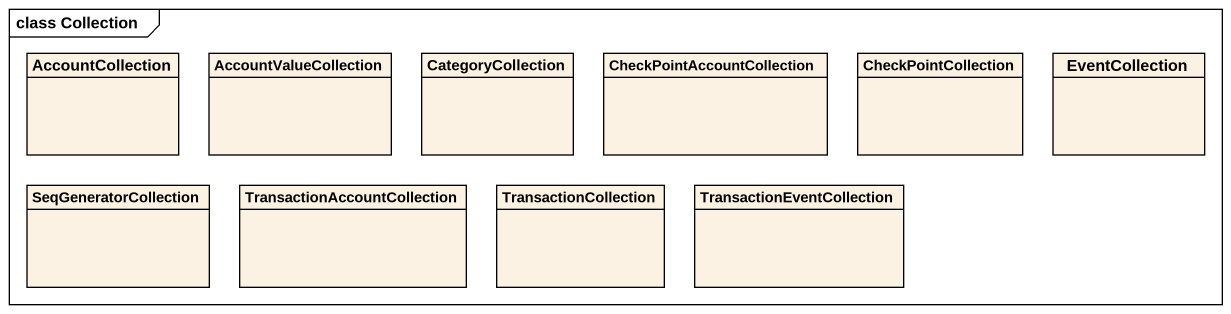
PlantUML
@startuml
mainframe class Collection
hide circle
hide empty members
class AccountCollection
class AccountValueCollection
class CategoryCollection
class CheckPointAccountCollection
class CheckPointCollection
class EventCollection
class SeqGeneratorCollection
class TransactionAccountCollection
class TransactionCollection
class TransactionEventCollection
@enduml
